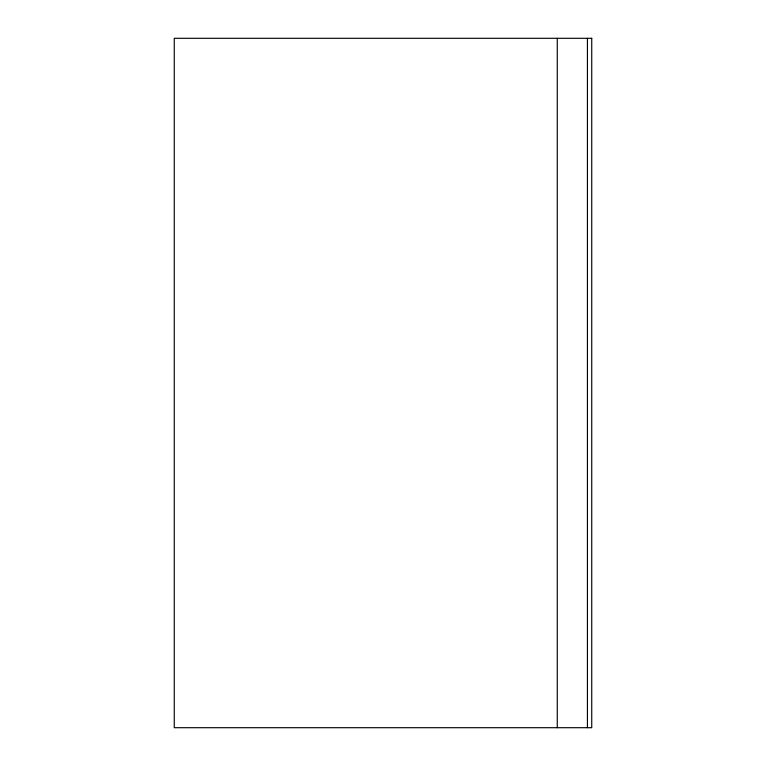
<?xml version="1.0" encoding="UTF-8"?>
<svg xmlns="http://www.w3.org/2000/svg" width="766" height="766" viewBox="0 0 766 766"><rect width="100%" height="100%" fill="white"/><g stroke="black" fill="none" stroke-linecap="round" stroke-linejoin="round"><path stroke-width="1.15" d="M587.426 38.3L587.426 727.7M557.265 38.3L557.265 727.7M591.735 38.3L174.265 38.3L174.265 727.7L591.735 727.7L591.735 38.3"/></g></svg>
